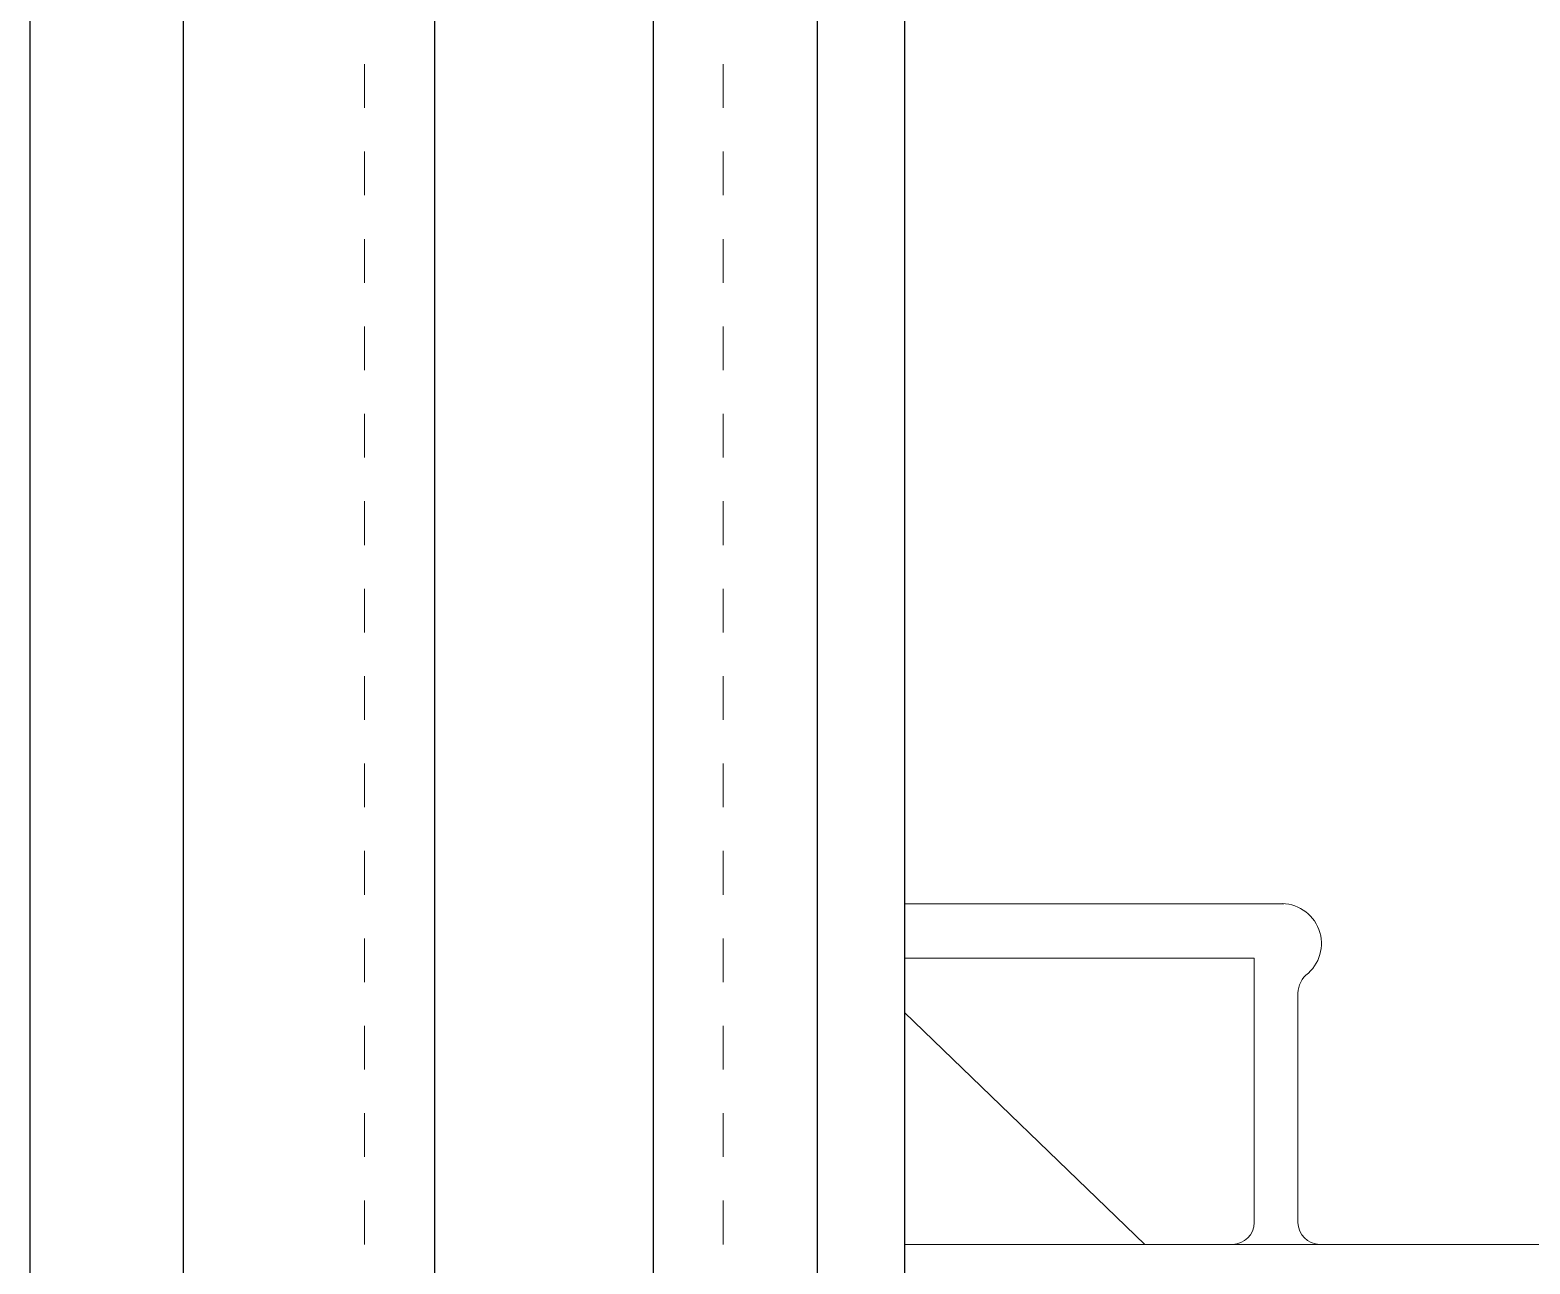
# Model space of a CAD drawing. Header units: inches. Extents: x -71 to 17.9, y 225.4 to 309.4.
# Drawn here: x -35.988 to -32.557, y 264.125 to 266.949 of the extents above; entities that cross this region are included whole.
import ezdxf

# ---------------------------------------------------------------- set-up
doc = ezdxf.new("R2010")
doc.units = ezdxf.units.IN
doc.header["$MEASUREMENT"] = 0
doc.linetypes.add('DASHED2', pattern=[0.375, 0.25, -0.125])
doc.layers.add('A2 Hatch', color=8, linetype='Continuous', lineweight=9)
doc.layers.add('DETAILS', color=7, linetype='Continuous', lineweight=13)

msp = doc.modelspace()

# ---------------------------------------------------------------- linework, layer by layer
at = {"color": 1}
for p, q in [((-35.638, 267.6704), (-35.638, 255.639)), ((-35.063, 267.6704), (-35.063, 255.834)), ((-34.563, 267.6704), (-34.563, 256.0035)), ((-33.988, 267.6704), (-33.988, 256.1986)), ((-34.188, 267.4204), (-34.188, 256.1307)), ((-35.988, 267.1704), (-35.988, 255.5203))]:
    msp.add_line(p, q, dxfattribs=at)
at = {"layer": 'A2 Hatch', "linetype": 'DASHED2', "ltscale": 0.15}
for p, q in [((-35.223, 267.6704), (-35.223, 255.7797)), ((-34.403, 267.6704), (-34.403, 256.0578))]:
    msp.add_line(p, q, dxfattribs=at)
at = {"layer": 'DETAILS', "color": 6, "lineweight": 20}
for p, q in [((-33.12, 264.9498), (-33.988, 264.9498)), ((-33.188, 264.8248), (-33.988, 264.8248)), ((-33.188, 264.2204), (-33.188, 264.8248)), ((-33.088, 264.2204), (-33.088, 264.7383)), ((-33.438, 264.1704), (-33.988, 264.7007)), ((-33.988, 264.1704), (-33.438, 264.1704)), ((-33.988, 264.1704), (-29.988, 264.1704)), ((-33.238, 264.1704), (-33.038, 264.1704))]:
    msp.add_line(p, q, dxfattribs=at)
for centre, radius, start, end in [((-33.1255, 264.8587), 0.0912, 307.4863, 93.4766), ((-33.0262, 264.7426), 0.0619, 134.9903, 183.9263), ((-33.238, 264.2204), 0.05, 270, 0), ((-33.038, 264.2204), 0.05, 180, 270)]:
    msp.add_arc(centre, radius, start, end, dxfattribs=at)

doc.saveas('drawing.dxf')
